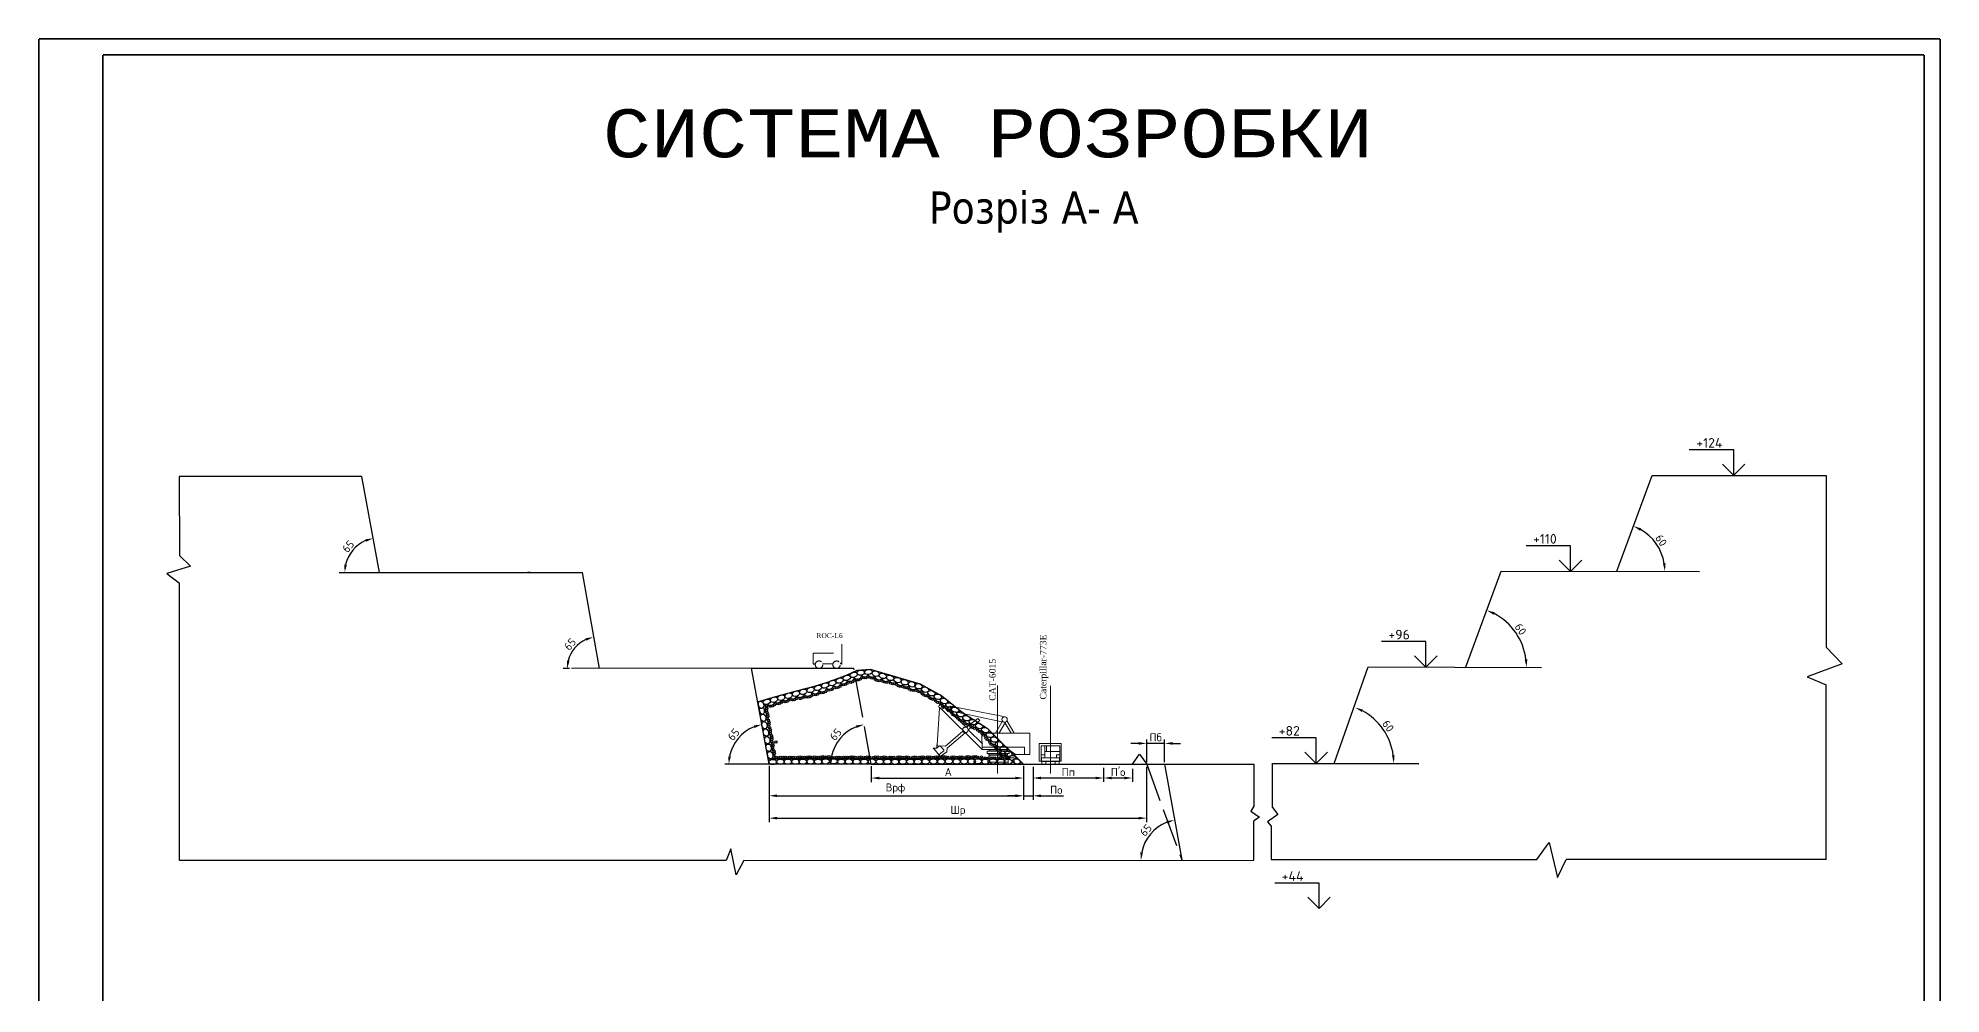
# Model space of a CAD drawing. Header units: millimetres. Extents: x 1400 to 7029, y -1119 to 1612.
# Drawn here: x 3395 to 3989, y 491 to 790 of the extents above; entities that cross this region are included whole.
import ezdxf

# ---------------------------------------------------------------- set-up
doc = ezdxf.new("R2010")
doc.units = ezdxf.units.MM
doc.linetypes.add('ACAD_ISO02W100', pattern=[15, 12, -3])
doc.linetypes.add('BORDER2', pattern=[22.225, 6.35, -3.175, 6.35, -3.175, 0, -3.175])
doc.styles.get("Standard").update_dxf_attribs({"font": 'isocpeur.ttf'})
doc.styles.add('стиль2', font='isocteur.ttf')
doc.dimstyles.new('ISO-25', dxfattribs={"dimtxt": 2.5, "dimasz": 2.5, "dimexe": 1.25, "dimexo": 0.625, "dimtad": 1, "dimtxsty": 'Standard', "dimcen": 2.5, "dimadec": 0, "dimazin": 0, "dimtfac": 1, "dimtmove": 0, "dimatfit": 3, "dimfxl": 1, "dimarcsym": 0})

# ---------------------------------------------------------------- blocks, each defined once
blk = doc.blocks.new('*D11')
at = {"color": 0, "lineweight": -2, "transparency": 16777216}
blk.add_arc((3799.92, 562.88), 18.63, 7.6945, 61.80848, dxfattribs=at)
at = {"color": 0, "transparency": 16777216}
for points in [[(3808.55, 578.92), (3808.89, 579.68), (3806.44, 580.33)], [(3818.79, 565.4), (3817.96, 565.34), (3818.55, 562.88)]]:
    blk.add_solid(points, dxfattribs=at)
at = {"layer": 'Defpoints', "color": 0, "transparency": 16777216}
for p in [(3811.15, 592.92), (3817.04, 570.21), (3780.66, 562.88), (3799.9, 562.83), (3826.32, 562.88)]:
    blk.add_point(p, dxfattribs=at)
at = {"color": 0, "transparency": 16777216, "insert": (3816.76, 574.56), "char_height": 2.5, "attachment_point": 5, "rotation": 304.75149}
blk.add_mtext('60', dxfattribs=at)
blk = doc.blocks.new('*D12')
at = {"color": 0, "lineweight": -2, "transparency": 16777216}
blk.add_line((3654.68, 562.59), (3641.42, 562.6), dxfattribs=at)
blk.add_arc((3655.31, 562.59), 12.64, 111.72996, 168.64104, dxfattribs=at)
at = {"color": 0, "transparency": 16777216}
for points in [[(3650.51, 574.73), (3650.74, 573.93), (3653.03, 575.03)], [(3643.33, 565.04), (3642.5, 565.13), (3642.67, 562.6)]]:
    blk.add_solid(points, dxfattribs=at)
at = {"layer": 'Defpoints', "color": 0, "transparency": 16777216}
for p in [(3649.82, 592.57), (3647.71, 572.7), (3655.31, 562.59), (3655.31, 562.59), (3774.84, 562.58)]:
    blk.add_point(p, dxfattribs=at)
at = {"color": 0, "transparency": 16777216, "insert": (3644.16, 571.89), "char_height": 2.5, "attachment_point": 5, "rotation": 50.1855}
blk.add_mtext('65', dxfattribs=at)
blk = doc.blocks.new('*D13')
at = {"color": 0, "lineweight": -2, "transparency": 16777216}
blk.add_line((3622.78, 562.6), (3609.52, 562.6), dxfattribs=at)
blk.add_arc((3623.41, 562.6), 12.64, 111.72996, 168.64729, dxfattribs=at)
at = {"color": 0, "transparency": 16777216}
for points in [[(3618.61, 574.74), (3618.84, 573.94), (3621.13, 575.03)], [(3611.43, 565.04), (3610.6, 565.13), (3610.77, 562.6)]]:
    blk.add_solid(points, dxfattribs=at)
at = {"layer": 'Defpoints', "color": 0, "transparency": 16777216}
for p in [(3617.92, 592.58), (3615.82, 572.7), (3623.41, 562.6), (3623.41, 562.6), (3743.01, 562.6)]:
    blk.add_point(p, dxfattribs=at)
at = {"color": 0, "transparency": 16777216, "insert": (3612.26, 571.89), "char_height": 2.5, "attachment_point": 5, "rotation": 50.18862}
blk.add_mtext('65', dxfattribs=at)
blk = doc.blocks.new('*D4')
at = {"color": 0, "lineweight": -2, "transparency": 16777216}
for p, q in [((3738.86, 569.12), (3736.36, 569.12)), ((3741.36, 563.22), (3741.36, 570.37)), ((3746.94, 569.12), (3741.36, 569.12)), ((3746.94, 563.21), (3746.94, 570.37)), ((3749.44, 569.12), (3751.94, 569.12))]:
    blk.add_line(p, q, dxfattribs=at)
at = {"color": 0, "transparency": 16777216}
for points in [[(3738.86, 569.54), (3738.86, 568.71), (3741.36, 569.12)], [(3749.44, 569.54), (3749.44, 568.71), (3746.94, 569.12)]]:
    blk.add_solid(points, dxfattribs=at)
at = {"layer": 'Defpoints', "color": 0, "transparency": 16777216}
for p in [(3741.36, 569.12), (3741.36, 562.6), (3746.94, 562.58)]:
    blk.add_point(p, dxfattribs=at)
at = {"color": 0, "transparency": 16777216, "insert": (3744.15, 571), "char_height": 2.5, "attachment_point": 5}
blk.add_mtext('Пб', dxfattribs=at)
blk = doc.blocks.new('*D14')
at = {"color": 0, "lineweight": -2, "transparency": 16777216}
blk.add_arc((3752.3, 532.62), 12.77, 111.4684, 168.77945, dxfattribs=at)
at = {"color": 0, "transparency": 16777216}
for points in [[(3747.51, 544.9), (3747.74, 544.1), (3750.03, 545.18)], [(3740.19, 535.06), (3739.36, 535.14), (3739.53, 532.61)]]:
    blk.add_solid(points, dxfattribs=at)
at = {"layer": 'Defpoints', "color": 0, "transparency": 16777216}
for p in [(3746.89, 562.58), (3744.65, 542.84), (3685.27, 532.6), (3752.28, 532.71), (3774.85, 532.62)]:
    blk.add_point(p, dxfattribs=at)
at = {"color": 0, "transparency": 16777216, "insert": (3741.06, 542), "char_height": 2.5, "attachment_point": 5, "rotation": 50.12392}
blk.add_mtext('65', dxfattribs=at)
blk = doc.blocks.new('*D5')
at = {"color": 0, "lineweight": -2, "transparency": 16777216}
for p, q in [((3623.39, 562.08), (3623.39, 551.52)), ((3702.83, 562.08), (3702.83, 551.52)), ((3625.89, 552.77), (3700.33, 552.77))]:
    blk.add_line(p, q, dxfattribs=at)
at = {"color": 0, "transparency": 16777216}
for points in [[(3625.89, 553.18), (3625.89, 552.35), (3623.39, 552.77)], [(3700.33, 553.18), (3700.33, 552.35), (3702.83, 552.77)]]:
    blk.add_solid(points, dxfattribs=at)
at = {"layer": 'Defpoints', "color": 0, "transparency": 16777216}
for p in [(3623.39, 562.71), (3702.83, 562.71), (3702.83, 552.77)]:
    blk.add_point(p, dxfattribs=at)
at = {"color": 0, "transparency": 16777216, "insert": (3662.81, 555.02), "char_height": 2.5, "attachment_point": 5}
blk.add_mtext('Врф', dxfattribs=at)
blk = doc.blocks.new('*D6')
at = {"color": 0, "lineweight": -2, "transparency": 16777216}
for p, q in [((3655.31, 561.97), (3655.31, 557.05)), ((3702.83, 562.08), (3702.83, 557.05)), ((3657.81, 558.3), (3700.33, 558.3))]:
    blk.add_line(p, q, dxfattribs=at)
at = {"color": 0, "transparency": 16777216}
for points in [[(3657.81, 558.71), (3657.81, 557.88), (3655.31, 558.3)], [(3700.33, 558.71), (3700.33, 557.88), (3702.83, 558.3)]]:
    blk.add_solid(points, dxfattribs=at)
at = {"layer": 'Defpoints', "color": 0, "transparency": 16777216}
for p in [(3655.31, 562.59), (3702.83, 562.71), (3702.83, 558.3)]:
    blk.add_point(p, dxfattribs=at)
at = {"color": 0, "transparency": 16777216, "insert": (3679.34, 560.17), "char_height": 2.5, "attachment_point": 5}
blk.add_mtext('А', dxfattribs=at)
blk = doc.blocks.new('*D7')
at = {"color": 0, "lineweight": -2, "transparency": 16777216}
for p, q in [((3702.83, 561.77), (3702.83, 551.48)), ((3705.83, 561.77), (3705.83, 551.48)), ((3700.33, 552.73), (3697.83, 552.73)), ((3702.83, 552.73), (3705.83, 552.73)), ((3708.33, 552.73), (3715.33, 552.73))]:
    blk.add_line(p, q, dxfattribs=at)
at = {"color": 0, "transparency": 16777216}
for points in [[(3700.33, 553.15), (3700.33, 552.32), (3702.83, 552.73)], [(3708.33, 553.15), (3708.33, 552.32), (3705.83, 552.73)]]:
    blk.add_solid(points, dxfattribs=at)
at = {"layer": 'Defpoints', "color": 0, "transparency": 16777216}
for p in [(3702.83, 562.4), (3705.83, 562.4), (3705.83, 552.73)]:
    blk.add_point(p, dxfattribs=at)
at = {"color": 0, "transparency": 16777216, "insert": (3713.08, 554.61), "char_height": 2.5, "attachment_point": 5}
blk.add_mtext('По', dxfattribs=at)
blk = doc.blocks.new('*D8')
at = {"color": 0, "lineweight": -2, "transparency": 16777216}
for p, q in [((3705.83, 561.46), (3705.83, 557.06)), ((3727.87, 561.46), (3727.87, 557.06)), ((3708.33, 558.31), (3725.37, 558.31))]:
    blk.add_line(p, q, dxfattribs=at)
at = {"color": 0, "transparency": 16777216}
for points in [[(3708.33, 558.72), (3708.33, 557.89), (3705.83, 558.31)], [(3725.37, 558.72), (3725.37, 557.89), (3727.87, 558.31)]]:
    blk.add_solid(points, dxfattribs=at)
at = {"layer": 'Defpoints', "color": 0, "transparency": 16777216}
for p in [(3705.83, 562.08), (3727.87, 562.08), (3727.87, 558.31)]:
    blk.add_point(p, dxfattribs=at)
at = {"color": 0, "transparency": 16777216, "insert": (3716.85, 560.18), "char_height": 2.5, "attachment_point": 5}
blk.add_mtext('Пп', dxfattribs=at)
blk = doc.blocks.new('*D9')
at = {"color": 0, "lineweight": -2, "transparency": 16777216}
for p, q in [((3727.87, 561.15), (3727.87, 557.06)), ((3736.9, 561.15), (3736.9, 557.06)), ((3730.37, 558.31), (3734.4, 558.31))]:
    blk.add_line(p, q, dxfattribs=at)
at = {"color": 0, "transparency": 16777216}
for points in [[(3730.37, 558.72), (3730.37, 557.89), (3727.87, 558.31)], [(3734.4, 558.72), (3734.4, 557.89), (3736.9, 558.31)]]:
    blk.add_solid(points, dxfattribs=at)
at = {"layer": 'Defpoints', "color": 0, "transparency": 16777216}
for p in [(3727.87, 561.77), (3736.9, 561.77), (3736.9, 558.31)]:
    blk.add_point(p, dxfattribs=at)
at = {"color": 0, "transparency": 16777216, "insert": (3732.38, 560.18), "char_height": 2.5, "attachment_point": 5}
blk.add_mtext("П'о", dxfattribs=at)
blk = doc.blocks.new('*D10')
at = {"color": 0, "lineweight": -2, "transparency": 16777216}
for p, q in [((3623.39, 561.77), (3623.39, 544.52)), ((3741.33, 561.77), (3741.33, 544.52)), ((3625.89, 545.77), (3738.83, 545.77))]:
    blk.add_line(p, q, dxfattribs=at)
at = {"color": 0, "transparency": 16777216}
for points in [[(3625.89, 546.18), (3625.89, 545.35), (3623.39, 545.77)], [(3738.83, 546.18), (3738.83, 545.35), (3741.33, 545.77)]]:
    blk.add_solid(points, dxfattribs=at)
at = {"layer": 'Defpoints', "color": 0, "transparency": 16777216}
for p in [(3623.39, 562.4), (3741.33, 562.4), (3741.33, 545.77)]:
    blk.add_point(p, dxfattribs=at)
at = {"color": 0, "transparency": 16777216, "insert": (3682.36, 548.02), "char_height": 2.5, "attachment_point": 5}
blk.add_mtext('Шр', dxfattribs=at)
blk = doc.blocks.new('*D15')
at = {"color": 0, "lineweight": -2, "transparency": 16777216}
blk.add_line((3561, 592.49), (3559.05, 592.48), dxfattribs=at)
blk.add_arc((3570.28, 592.5), 9.98, 114.50181, 165.70706, dxfattribs=at)
at = {"color": 0, "transparency": 16777216}
for points in [[(3566.02, 601.98), (3566.26, 601.19), (3568.53, 602.33)], [(3561.02, 594.91), (3560.19, 595.02), (3560.3, 592.48)]]:
    blk.add_solid(points, dxfattribs=at)
at = {"layer": 'Defpoints', "color": 0, "transparency": 16777216}
for p in [(3564.93, 622.5), (3564.3, 600.5), (3561.63, 592.49), (3570.28, 592.51), (3617.92, 592.58)]:
    blk.add_point(p, dxfattribs=at)
at = {"color": 0, "transparency": 16777216, "insert": (3561.18, 600.11), "char_height": 2.5, "attachment_point": 5, "rotation": 50.10444}
blk.add_mtext('65', dxfattribs=at)
blk = doc.blocks.new('*D16')
at = {"color": 0, "lineweight": -2, "transparency": 16777216}
blk.add_arc((3501.65, 622.51), 10.88, 113.57519, 166.79221, dxfattribs=at)
at = {"color": 0, "transparency": 16777216}
for points in [[(3497.18, 632.88), (3497.42, 632.08), (3499.69, 633.21)], [(3491.48, 624.95), (3490.65, 625.04), (3490.77, 622.51)]]:
    blk.add_solid(points, dxfattribs=at)
at = {"layer": 'Defpoints', "color": 0, "transparency": 16777216}
for p in [(3496.16, 652.49), (3495.12, 631.21), (3489.05, 622.51), (3501.65, 622.51), (3564.93, 622.5)]:
    blk.add_point(p, dxfattribs=at)
at = {"color": 0, "transparency": 16777216, "insert": (3491.86, 630.67), "char_height": 2.5, "attachment_point": 5, "rotation": 50.1837}
blk.add_mtext('65', dxfattribs=at)
blk = doc.blocks.new('*D17')
at = {"color": 0, "lineweight": -2, "transparency": 16777216}
blk.add_arc((3841.07, 592.94), 18.93, 7.39881, 62.19071, dxfattribs=at)
at = {"color": 0, "transparency": 16777216}
for points in [[(3849.73, 609.3), (3850.07, 610.06), (3847.62, 610.7)], [(3860.26, 595.4), (3859.43, 595.35), (3860, 592.88)]]:
    blk.add_solid(points, dxfattribs=at)
at = {"layer": 'Defpoints', "color": 0, "transparency": 16777216}
for p in [(3852.12, 622.91), (3858.48, 600.38), (3810.49, 593.03), (3840.99, 592.71), (3864.64, 592.87)]:
    blk.add_point(p, dxfattribs=at)
at = {"color": 0, "transparency": 16777216, "insert": (3858.15, 604.81), "char_height": 2.5, "attachment_point": 5, "rotation": 304.79476}
blk.add_mtext('60', dxfattribs=at)
blk = doc.blocks.new('*D18')
at = {"color": 0, "lineweight": -2, "transparency": 16777216}
blk.add_arc((3888.21, 622.89), 15.03, 9.51155, 60.27544, dxfattribs=at)
at = {"color": 0, "transparency": 16777216}
for points in [[(3895.49, 635.57), (3895.84, 636.32), (3893.4, 637)], [(3903.45, 625.41), (3902.62, 625.34), (3903.24, 622.88)]]:
    blk.add_solid(points, dxfattribs=at)
at = {"layer": 'Defpoints', "color": 0, "transparency": 16777216}
for p in [(3899.23, 652.86), (3902.02, 628.83), (3852.12, 622.91), (3888.23, 622.96), (3914.03, 622.88)]:
    blk.add_point(p, dxfattribs=at)
at = {"color": 0, "transparency": 16777216, "insert": (3902.08, 632.56), "char_height": 2.5, "attachment_point": 5, "rotation": 304.8935}
blk.add_mtext('60', dxfattribs=at)

msp = doc.modelspace()

# ---------------------------------------------------------------- linework, layer by layer
at = {"lineweight": 30}
for p, q in [((3924.7265, 660.8678), (3910.864, 660.8678)), ((3924.7265, 652.8678), (3924.7265, 660.8678)), ((3921.189, 656.3771), (3924.7246, 652.8415)), ((3928.2358, 656.3771), (3924.7003, 652.8415)), ((3873.7297, 630.8753), (3859.8672, 630.8753)), ((3873.7297, 622.8753), (3873.7297, 630.8753)), ((3870.1923, 626.3846), (3873.7278, 622.849)), ((3877.239, 626.3846), (3873.7035, 622.849)), ((3828.5377, 600.9623), (3814.6752, 600.9623)), ((3828.5377, 592.9623), (3828.5377, 600.9623)), ((3825.0144, 596.4857), (3828.5499, 592.9501)), ((3832.0611, 596.4857), (3828.5256, 592.9501)), ((3794.2558, 570.8882), (3780.3933, 570.8882)), ((3794.2558, 562.8882), (3794.2558, 570.8882)), ((3790.7324, 566.4116), (3794.268, 562.8761)), ((3797.7792, 566.4116), (3794.2437, 562.8761)), ((3795.1878, 525.5), (3781.3253, 525.5)), ((3795.1878, 517.5), (3795.1878, 525.5)), ((3791.6644, 521.0234), (3795.1999, 517.4878)), ((3798.7112, 521.0234), (3795.1756, 517.4878))]:
    msp.add_line(p, q, dxfattribs=at)
at = {"color": 7, "linetype": 'BORDER2', "lineweight": 9}
for p, q in [((3637.1208, 597.2938), (3646.1346, 597.2938)), ((3637.1208, 593.9918), (3637.1208, 597.2938)), ((3646.1346, 600.0746), (3646.1346, 592.5075)), ((3643.3192, 593.9918), (3640.0937, 593.9918))]:
    msp.add_line(p, q, dxfattribs=at)
at = {"color": 7, "lineweight": 9}
for p, q in [((3694.7681, 559.7005), (3694.7681, 587.1712)), ((3711.2832, 559.6669), (3711.2832, 587.1056)), ((3675.8949, 568.72), (3676.6464, 580.0967)), ((3689.9286, 567.2104), (3676.8568, 580.2622)), ((3677.1005, 580.4156), (3679.8926, 579.6602)), ((3677.2757, 581.0616), (3680.0042, 580.4941)), ((3678.8787, 579.9311), (3685.0117, 574.1359)), ((3696.5988, 575.7461), (3679.6751, 579.3697)), ((3680.0562, 580.7382), (3697.1274, 577.4151)), ((3688.5759, 576.8548), (3685.0306, 574.1793)), ((3688.5759, 576.8548), (3689.227, 576.2273)), ((3678.4435, 568.2053), (3683.8945, 572.9889)), ((3684.6406, 572.4298), (3679.0446, 567.6669)), ((3685.5695, 573.3694), (3689.9936, 569.028)), ((3685.5747, 573.3229), (3689.227, 576.2273)), ((3689.8546, 572.2706), (3689.9286, 567.2104)), ((3704.8268, 572.2706), (3689.8546, 572.2706)), ((3696.1049, 575.7577), (3694.1365, 572.3029)), ((3697.2486, 575.7577), (3695.1207, 572.1966)), ((3697.1688, 575.4654), (3699.0041, 572.3029)), ((3697.7008, 576.1032), (3699.8287, 572.5421)), ((3704.8268, 565.6591), (3704.8268, 572.2706)), ((3675.2234, 567.0293), (3674.6217, 567.6565)), ((3674.6217, 567.6565), (3675.7989, 567.6565)), ((3676.7929, 565.069), (3675.2234, 567.0293)), ((3675.7505, 568.5624), (3675.8148, 568.72)), ((3675.7989, 567.6565), (3675.7505, 568.5624)), ((3675.7989, 567.6565), (3676.6098, 568.3361)), ((3675.8148, 568.72), (3675.8512, 568.72)), ((3675.8512, 568.72), (3676.0047, 568.72)), ((3676.0047, 568.72), (3676.3182, 568.0917)), ((3677.9701, 566.7679), (3676.479, 565.6179)), ((3676.6098, 568.3361), (3678.4435, 568.2053)), ((3678.9118, 566.5327), (3676.7929, 565.069)), ((3676.857, 568.3184), (3677.9701, 567.1338)), ((3677.9701, 567.1338), (3677.9701, 566.7679)), ((3679.0446, 567.6669), (3678.9118, 566.5327)), ((3689.9286, 567.9122), (3703.1632, 567.9122)), ((3689.9286, 567.2104), (3698.1355, 567.2104)), ((3691.6895, 564.5856), (3692.4853, 565.4701)), ((3698.0535, 564.6191), (3697.2887, 565.4701)), ((3698.1355, 567.2104), (3700.3166, 565.6591)), ((3700.3166, 565.6591), (3704.8268, 565.6591)), ((3703.1632, 567.9122), (3703.1632, 565.7328)), ((3708.4867, 565.5577), (3709.5983, 565.5577)), ((3709.5242, 566.5448), (3714.1578, 566.5448)), ((3709.5365, 568.3094), (3709.5365, 564.6075)), ((3709.9935, 568.3218), (3709.9935, 566.5819)), ((3713.1313, 564.6891), (3713.1313, 565.5175)), ((3713.1313, 565.5175), (3714.1578, 565.5175)), ((3698.054, 563.3065), (3691.6895, 563.3065))]:
    msp.add_line(p, q, dxfattribs=at)
at = {"color": 7}
for p, q in [((3780.589, 562.9261), (3780.589, 549.1219)), ((3780.1768, 543.2508), (3780.1768, 532.8453))]:
    msp.add_line(p, q, dxfattribs=at)
at = {"color": 3, "lineweight": 80, "ltscale": 0.5, "const_width": 0.5}
for points in [[(3395.2656, -51.7462), (3395.2656, -51.7462), (3395.2291, 789.2538)], [(3395.2291, 789.2538), (3395.2291, 789.2538), (3989.2291, 789.2538)], [(3989.2291, 789.2538), (3989.2291, 789.2538), (3989.2291, -51.7462)]]:
    msp.add_lwpolyline(points, dxfattribs=at)
at = {"color": 7, "lineweight": 50, "const_width": 0.5}
for points in [[(3415.2291, 784.2538), (3415.2291, 784.2538), (3415.2291, -46.7462)], [(3415.2291, 784.2538), (3415.2291, 784.2538), (3984.2291, 784.2538)], [(3984.2291, -46.7462), (3984.2291, -46.7462), (3984.2291, 784.2538)]]:
    msp.add_lwpolyline(points, dxfattribs=at)
at = {"color": 7}
for points in [[(3464.2625, 652.4892), (3439.0541, 652.4892), (3439.0541, 652.4892)], [(3439.0541, 652.4892), (3439.1172, 627.8531)], [(3496.1611, 652.4892), (3464.1611, 652.4892)], [(3501.6508, 622.5112), (3496.1611, 652.4892)], [(3496.1611, 652.4892), (3496.1611, 652.4892)], [(3888.2331, 622.9553), (3899.2269, 652.86)], [(3899.2269, 652.86), (3953.5704, 652.8618)], [(3953.5704, 652.8618), (3953.5704, 652.8618)], [(3953.5704, 652.8618), (3953.5704, 599.2181)], [(3439.1172, 627.8531), (3442.5964, 624.5004), (3435.2441, 622.1794), (3439.1172, 619.2135)], [(3439.1172, 532.5079), (3439.1172, 619.2135)], [(3489.0463, 622.5112), (3564.9274, 622.4982)], [(3548.6846, 622.5061), (3547.8557, 622.5018)], [(3548.6846, 622.5061), (3549.1714, 622.506)], [(3564.9274, 622.4982), (3570.2793, 592.509)], [(3840.9857, 592.7098), (3852.1188, 622.9086)], [(3852.1188, 622.9086), (3914.0257, 622.8782)], [(3953.5704, 599.2181), (3958.5746, 593.952), (3947.7297, 589.9251), (3953.5704, 587.4469)], [(3617.9168, 592.5758), (3561.6262, 592.4871), (3561.6262, 592.4871)], [(3649.816, 592.5727), (3617.816, 592.5727)], [(3623.4065, 562.5979), (3617.9168, 592.5758)], [(3619.791, 582.0693), (3624.3527, 583.4573), (3630.7985, 585.2418), (3637.5418, 586.9644), (3641.9654, 588.3906), (3641.9654, 588.3906), (3647.717, 590.4962), (3650.9311, 591.9698), (3654.9065, 592.2807), (3670.5508, 587.6809), (3677.3417, 583.9603), (3684.1503, 578.5485), (3691.5015, 573.9138), (3702.8263, 562.5895)], [(3637.1208, 593.9918), (3637.8416, 593.9918)], [(3646.1384, 594.0661), (3645.559, 594.0661)], [(3649.816, 592.5727), (3649.816, 592.5727)], [(3799.8993, 562.8322), (3810.4887, 593.0311)], [(3810.4887, 593.0311), (3864.6423, 592.867)], [(3953.5704, 532.865), (3953.5704, 587.4469)], [(3619.8382, 582.0836), (3619.9717, 581.4019)], [(3619.9717, 581.4019), (3620.1098, 580.6372)], [(3736.9028, 562.5975), (3739.0519, 565.7686), (3741.3489, 562.5975)], [(3655.3057, 562.5947), (3610.7686, 562.5979)], [(3689.7448, 564.204), (3623.1199, 564.204)], [(3655.3057, 562.5947), (3774.8381, 562.5817)], [(3702.3395, 562.5896), (3701.5106, 562.5853)], [(3702.3395, 562.5896), (3702.8263, 562.5895)], [(3746.8919, 562.5817), (3752.2831, 532.7126)], [(3774.8381, 562.5817), (3774.8381, 549.4585)], [(3780.6647, 562.8761), (3826.3216, 562.8761)], [(3774.8381, 549.4585), (3773.8583, 547.8972), (3776.5745, 546.0644), (3774.8529, 544.9104)], [(3780.6647, 549.1219), (3782.3111, 546.9055), (3779.0616, 544.5705), (3780.2525, 543.2508)], [(3774.8529, 532.622), (3774.8529, 544.9104)], [(3615.4942, 532.5109), (3613.0479, 528.0982), (3611.4126, 536.1698), (3609.9818, 532.4916), (3439.1172, 532.5079)], [(3863.178, 532.8453), (3867.034, 538.1328), (3869.7066, 527.2546), (3872.4101, 532.865)], [(3615.4942, 532.5109), (3774.8529, 532.622)], [(3780.1768, 532.8453), (3863.178, 532.8453)], [(3953.5704, 532.865), (3872.4101, 532.865)]]:
    msp.add_lwpolyline(points, dxfattribs=at)
at = {"color": 7, "linetype": 'ACAD_ISO02W100'}
for points in [[(3655.3057, 562.5947), (3649.816, 592.5727)], [(3741.3489, 562.5975), (3752.2831, 532.7126)]]:
    msp.add_lwpolyline(points, dxfattribs=at)
at = {"color": 7, "lineweight": 9}
for points in [[(3679.7934, 580.5282), (3679.8721, 580.6299), (3679.9433, 580.6957), (3680.0071, 580.7309), (3680.0638, 580.7404), (3680.1137, 580.7296), (3680.1569, 580.7035), (3680.1937, 580.6674), (3680.2244, 580.6262), (3680.2492, 580.5844), (3680.2687, 580.5423), (3680.2834, 580.4998), (3680.2939, 580.4562), (3680.3007, 580.4114), (3680.3044, 580.3649), (3680.3055, 580.3163), (3680.3046, 580.2653), (3680.3021, 580.2116), (3680.2979, 580.1556), (3680.2918, 580.0976), (3680.2834, 580.0383), (3680.2726, 579.9779), (3680.2591, 579.917), (3680.2426, 579.8561), (3680.2228, 579.7956), (3680.1997, 579.736), (3680.1735, 579.6781), (3680.1446, 579.6227), (3680.1134, 579.5706), (3680.0802, 579.5227), (3680.0453, 579.4797), (3680.0093, 579.4425), (3679.9725, 579.4119), (3679.9352, 579.3885), (3679.8978, 579.3717), (3679.8608, 579.3607), (3679.8246, 579.3547), (3679.7897, 579.3529), (3679.7563, 579.3545), (3679.725, 579.3586), (3679.6962, 579.3646), (3679.6701, 579.3721), (3679.6472, 579.3835), (3679.6275, 579.4017), (3679.6113, 579.4297), (3679.5987, 579.4704), (3679.5899, 579.5267), (3679.5852, 579.6016), (3679.5847, 579.6979)], [(3680.0113, 580.4904), (3680.0472, 580.346), (3680.0713, 580.2327), (3680.0823, 580.1408), (3680.0788, 580.0604), (3680.0594, 579.982), (3680.0226, 579.8957), (3679.967, 579.7919), (3679.8913, 579.6609)]]:
    msp.add_lwpolyline(points, dxfattribs=at)
for points in [[(3691.5085, 566.6782), (3698.3517, 566.6782), (3698.3517, 565.9585), (3691.5085, 565.9585)], [(3692.0488, 565.8557), (3697.8886, 565.8557), (3697.8886, 565.4701), (3692.0488, 565.4701)], [(3692.0745, 567.2179), (3697.9143, 567.2179), (3697.9143, 566.8324), (3692.0745, 566.8324)], [(3707.7687, 569.0433), (3714.6591, 569.0433), (3714.6591, 563.525), (3707.7687, 563.525)], [(3708.38, 568.323), (3714.1768, 568.323), (3714.1768, 563.4906), (3708.38, 563.4906)], [(3689.7919, 564.5856), (3691.6895, 564.5856), (3691.6895, 562.6022), (3689.7919, 562.6022)], [(3698.0535, 564.6191), (3699.951, 564.6191), (3699.951, 562.6357), (3698.0535, 562.6357)], [(3708.4867, 564.6277), (3714.0894, 564.6277), (3714.0699, 563.4906), (3708.4867, 563.4906)], [(3708.6062, 563.4942), (3709.8772, 563.4942), (3709.8772, 562.5966), (3708.6062, 562.5966)], [(3712.72, 563.4942), (3713.9909, 563.4942), (3713.9909, 562.5966), (3712.72, 562.5966)]]:
    msp.add_lwpolyline(points, close=True, dxfattribs=at)
at = {"color": 7, "linetype": 'BORDER2', "lineweight": 9}
for centre in [(3638.9652, 593.7089), (3644.4477, 593.7089)]:
    msp.add_circle(centre, 1.1634, dxfattribs=at)
at = {"color": 7}
for centre in [(3649.484, 588.3777), (3649.9991, 588.7655), (3650.6223, 588.9308), (3651.2646, 588.9435), (3651.8624, 589.1724), (3652.3457, 589.592), (3652.9873, 589.6399), (3653.629, 589.6158), (3654.2146, 589.9206), (3654.8242, 589.68), (3655.4499, 589.5356), (3656.0997, 589.6158), (3656.5168, 589.1266), (3657.0863, 588.8139), (3657.7201, 588.6535), (3658.3789, 588.7898), (3658.9485, 588.4771), (3660.8175, 588.3568), (3629.4912, 582.5873), (3630.1136, 582.8095), (3630.6916, 582.691), (3631.3141, 582.7799), (3631.8476, 583.0911), (3632.4701, 583.254), (3633.6854, 583.2985), (3634.2633, 583.5948), (3634.9142, 583.6278), (3635.5568, 583.5548), (3636.1849, 583.7081), (3636.718, 584.0731), (3637.2941, 584.3432), (3637.9295, 584.3286), (3638.5502, 584.5257), (3639.0541, 584.9273), (3639.6894, 584.9492), (3640.332, 584.9857), (3640.9308, 585.2193), (3641.4128, 585.6281), (3642.0494, 585.7245), (3642.6924, 585.8611), (3643.6449, 586.6325), (3644.2941, 586.4978), (3644.9646, 586.6144), (3645.529, 586.9205), (3645.9121, 587.4397), (3646.5524, 587.3893), (3647.1775, 587.5102), (3647.722, 587.8429), (3648.2312, 588.2315), (3648.8735, 588.2061), (3659.5421, 588.2285), (3660.1838, 588.1964), (3661.3068, 587.9478), (3661.9084, 587.7232), (3662.5341, 587.7072), (3663.1598, 587.5147), (3663.6812, 587.1298), (3664.2909, 586.9373), (3664.9238, 586.9575), (3665.4982, 586.6465), (3666.1284, 586.487), (3666.7586, 586.5667), (3667.1495, 586.0723), (3667.7159, 585.7613), (3668.354, 585.6177), (3669.0002, 585.6975), (3669.6224, 585.53), (3670.2207, 585.2588), (3670.8509, 585.1791), (3671.2257, 584.6454), (3671.6884, 584.2067), (3672.3026, 584.0074), (3672.9488, 583.9755), (3673.3477, 583.489), (3673.8502, 583.1142), (3674.4565, 582.9068), (3675.0947, 582.8111), (3622.4233, 581.0097), (3622.5565, 579.3379), (3622.6897, 579.9666), (3622.7696, 576.894), (3622.775, 578.7466), (3622.9988, 578.1445), (3623.0094, 577.4999), (3623.1586, 576.3932), (3623.2373, 580.7629), (3623.8707, 580.7101), (3624.4909, 580.8684), (3625.0055, 581.1455), (3625.441, 581.594), (3626.0612, 581.4885), (3626.6682, 581.6336), (3627.196, 581.9238), (3627.7766, 582.2008), (3628.3836, 582.1481), (3628.9774, 582.2668), (3675.4616, 582.2768), (3675.9961, 581.9338), (3676.6149, 581.7698), (3677.1015, 581.371), (3677.5562, 580.9085), (3678.0987, 580.5815), (3678.681, 580.2864), (3678.9921, 579.7202), (3679.4867, 579.3214), (3680.085, 579.0901), (3680.452, 578.5638), (3680.8429, 578.0465), (3681.3832, 577.7275), (3682.0214, 577.5999), (3682.2846, 577.0018), (3682.7314, 576.5233), (3623.2386, 574.5104), (3623.3345, 575.1412), (3623.3665, 575.7805), (3623.6169, 573.9883), (3623.7502, 572.7344), (3623.7928, 573.3703), (3623.8035, 572.0951), (3624.1339, 571.5464), (3624.2671, 570.9284), (3683.2978, 576.2441), (3683.928, 576.1644), (3684.3189, 575.654), (3684.8055, 575.2233), (3685.3958, 574.992), (3686.018, 574.9442), (3686.369, 574.4098), (3686.9033, 574.0513), (3687.5032, 573.8344), (3688.1286, 573.7579), (3688.4477, 573.2219), (3688.971, 572.8391), (3689.5709, 572.635), (3689.9226, 572.1079), (3690.4064, 571.6959), (3690.9977, 571.4272), (3691.1321, 570.8002), (3624.1765, 570.2891), (3624.2511, 569.6561), (3624.4556, 567.8002), (3624.5335, 569.0647), (3624.6135, 568.4254), (3624.6385, 567.2129), (3624.8565, 564.7592), (3624.86, 565.4127), (3624.9563, 566.6546), (3625.0429, 566.0096), (3625.5133, 569.5594), (3625.5473, 564.8455), (3626.2093, 564.7304), (3626.8713, 564.7592), (3627.706, 564.788), (3628.4543, 564.8455), (3629.0012, 564.7016), (3629.692, 564.7592), (3630.2964, 564.8455), (3630.9584, 564.8167), (3631.6204, 564.7304), (3632.3112, 564.788), (3632.9732, 564.8743), (3633.664, 564.8167), (3634.3836, 564.8455), (3635.0456, 564.8455), (3635.6788, 564.8743), (3636.2257, 564.8743), (3636.8301, 564.8167), (3637.5209, 564.8743), (3638.1791, 564.8148), (3638.7917, 564.8148), (3639.5179, 564.8829), (3640.1532, 564.9736), (3640.7659, 564.8829), (3641.3786, 564.9509), (3642.082, 564.9736), (3642.6267, 564.8148), (3643.2166, 564.6787), (3643.852, 564.6787), (3644.4647, 564.8148), (3645.1454, 564.8375), (3645.8035, 564.7468), (3646.5977, 564.8375), (3647.2104, 564.7921), (3647.8231, 564.7921), (3648.4819, 564.7694), (3649.0719, 564.9056), (3649.6375, 564.8935), (3650.2906, 564.782), (3650.9118, 564.6546), (3651.4853, 564.8138), (3652.1383, 564.8775), (3652.7436, 564.7024), (3653.3489, 564.7501), (3654.0498, 564.8775), (3654.671, 564.8616), (3655.324, 564.6228), (3656.0249, 564.7501), (3656.6302, 564.8935), (3657.3151, 564.8775), (3657.9841, 564.6546), (3658.6213, 564.8457), (3659.2899, 564.8935), (3659.8793, 564.8457), (3660.4527, 564.6387), (3661.1536, 564.782), (3661.6633, 564.8457), (3662.3482, 564.7661), (3662.9535, 564.6387), (3663.5907, 564.8616), (3664.2597, 564.8616), (3664.9127, 564.7501), (3665.5977, 564.8138), (3666.3144, 564.8616), (3666.9516, 564.8138), (3667.5728, 564.575), (3668.3055, 564.8298), (3669.0223, 564.8616), (3669.6435, 564.7183), (3670.2966, 564.8138), (3670.9815, 564.8935), (3671.6187, 564.9253), (3672.2327, 564.6864), (3672.822, 564.9094), (3673.4432, 564.9412), (3674.0963, 564.7979), (3674.7972, 564.7501), (3675.4184, 564.8616), (3676.1192, 564.8616), (3676.7564, 564.7661), (3677.3776, 564.782), (3677.9829, 565.0049), (3678.6678, 564.9412), (3679.2412, 564.782), (3679.8784, 564.6387), (3680.4989, 564.8935), (3681.1361, 564.9253), (3681.8051, 564.7501), (3682.4263, 564.7979), (3683.0316, 564.9094), (3683.7006, 564.8775), (3684.3059, 564.5909), (3684.8793, 564.9094), (3685.5164, 564.989), (3686.1695, 564.9253), (3686.7429, 564.7979), (3687.3801, 565.0049), (3688.0013, 565.0209), (3688.5907, 564.8457), (3689.1641, 564.575), (3689.7422, 564.9331), (3690.7744, 564.5418), (3691.4434, 564.51), (3691.5443, 570.2986), (3692.1177, 570.0119), (3692.3148, 569.4029), (3692.6221, 564.5418), (3692.702, 568.8745), (3693.2593, 564.6215), (3693.2604, 568.551), (3693.8962, 568.4309), (3693.9123, 564.5578), (3694.1151, 567.8236), (3694.5248, 567.3364), (3695.0828, 567.0186), (3695.1229, 564.6374), (3695.4523, 566.4925), (3695.5158, 565.8499), (3695.7441, 564.6533), (3695.9185, 565.3415), (3696.4906, 565.0308), (3696.9639, 564.6353), (3697.5771, 564.4635), (3698.1535, 564.677), (3690.1691, 564.4304), (3692.0487, 564.2233), (3694.4858, 564.4304)]:
    msp.add_circle(centre, 0.3218, dxfattribs=at)
at = {"color": 7, "lineweight": 9}
for centre, radius in [((3677.2287, 580.621), 0.7981), ((3696.9534, 576.5848), 0.8437), ((3684.6813, 573.3279), 0.8821)]:
    msp.add_circle(centre, radius, dxfattribs=at)
at = {"color": 7}
for centre, start, end in [((3633.0481, 583.18), 197.8118324, 147.5801963), ((3643.2631, 586.1544), 69.4520967, 33.3304401), ((3622.5938, 580.6005), 159.0996489, 66.1543408), ((3696.3335, 564.4781), 100.9106312, 47.3471886), ((3697.4917, 565.0398), 137.7232432, 15.6919975), ((3696.9069, 564.2074), 130.2962336, 34.5447922)]:
    msp.add_arc(centre, 0.3218, start, end, dxfattribs=at)
for centre, major_axis in [((3643.1408, 587.975), (1.1178, 0.3822)), ((3645.3779, 588.7705), (1.1178, 0.3822)), ((3647.6302, 589.5977), (1.1178, 0.3822)), ((3649.7922, 590.5498), (1.1178, 0.3822)), ((3652.0281, 591.2287), (1.1745, 0.1267)), ((3654.3876, 591.4125), (1.1745, 0.1267)), ((3656.6624, 590.9093), (-1.1295, 0.3461)), ((3658.9147, 590.22), (-1.1295, 0.3461)), ((3661.204, 589.5808), (-1.1295, 0.3461)), ((3663.4838, 588.8945), (-1.1295, 0.3461)), ((3665.7147, 588.2328), (-1.1295, 0.3461)), ((3622.638, 582.1009), (1.1178, 0.3822)), ((3624.9026, 582.7692), (1.1178, 0.3822)), ((3627.1672, 583.3966), (1.1178, 0.3822)), ((3629.4498, 584.0239), (1.1178, 0.3822)), ((3631.7553, 584.6513), (1.1178, 0.3822)), ((3634.0472, 585.2514), (1.1178, 0.3822)), ((3636.347, 585.8338), (1.1178, 0.3822)), ((3638.6252, 586.4748), (1.1178, 0.3822)), ((3640.8762, 587.1977), (1.1178, 0.3822)), ((3667.9701, 587.5711), (-1.1295, 0.3461)), ((3670.0784, 586.9829), (-1.1295, 0.3461)), ((3672.1131, 585.9045), (-1.1295, 0.3461)), ((3674.1233, 584.8016), (-1.1295, 0.3461)), ((3676.109, 583.6743), (-1.1295, 0.3461)), ((3678.0212, 582.3508), (-1.1295, 0.3461)), ((3620.8612, 581.1854), (0.2866, -1.146)), ((3621.5363, 577.1359), (0.2866, -1.146)), ((3679.7471, 580.9657), (-1.1295, 0.3461)), ((3681.4956, 579.6061), (-1.1295, 0.3461)), ((3683.1578, 578.2465), (-1.1295, 0.3461)), ((3685.0358, 576.9732), (-1.1295, 0.3461)), ((3687.059, 575.7823), (-1.1295, 0.3461)), ((3621.9221, 574.8219), (0.2866, -1.146)), ((3622.3722, 572.5079), (0.2866, -1.146)), ((3622.7901, 570.1296), (0.2866, -1.146)), ((3688.9923, 574.5573), (-1.1295, 0.3461)), ((3690.8711, 573.2778), (-1.1295, 0.3461)), ((3692.3143, 571.7806), (-1.1295, 0.3461)), ((3693.7575, 570.3106), (-1.1295, 0.3461)), ((3623.208, 567.7834), (0.2866, -1.146)), ((3623.7224, 565.4694), (0.2866, -1.146)), ((3695.2551, 568.8134), (-1.1295, 0.3461)), ((3696.7118, 567.3706), (-1.1295, 0.3461)), ((3698.1278, 565.8734), (-1.1295, 0.3461)), ((3624.5008, 563.3248), (1.1813, 0)), ((3626.8986, 563.3614), (1.1813, 0)), ((3629.2243, 563.3983), (1.1813, 0)), ((3631.5869, 563.3983), (1.1813, 0)), ((3633.9495, 563.3983), (1.1813, 0)), ((3636.3122, 563.4352), (1.1813, 0)), ((3638.6748, 563.3614), (1.1813, 0)), ((3641.0374, 563.4721), (1.1813, 0)), ((3643.5108, 563.509), (1.1813, 0)), ((3645.9104, 563.3614), (1.1813, 0)), ((3648.3099, 563.4352), (1.1813, 0)), ((3650.7241, 563.3983), (1.1813, 0)), ((3653.0867, 563.3983), (1.1813, 0)), ((3655.4863, 563.4352), (1.1813, 0)), ((3657.9597, 563.3983), (1.1813, 0)), ((3660.3223, 563.3983), (1.1813, 0)), ((3662.7587, 563.3614), (1.1813, 0)), ((3665.1583, 563.3983), (1.1813, 0)), ((3667.5209, 563.3983), (1.1813, 0)), ((3669.8466, 563.3983), (1.1813, 0)), ((3672.283, 563.4352), (1.1813, 0)), ((3674.7195, 563.4721), (1.1813, 0)), ((3677.1559, 563.4352), (1.1813, 0)), ((3679.5555, 563.509), (1.1813, 0)), ((3681.955, 563.4352), (1.1813, 0)), ((3684.3177, 563.4721), (1.1813, 0)), ((3686.6434, 563.4721), (1.1813, 0)), ((3688.5999, 563.509), (1.1813, 0)), ((3691.0008, 563.4238), (1.1813, 0)), ((3693.3622, 563.4882), (1.1813, 0)), ((3695.7451, 563.4238), (1.1813, 0)), ((3698.1065, 563.4023), (1.1813, 0)), ((3700.6601, 563.4778), (-1.1295, 0.3461))]:
    msp.add_ellipse(centre, major_axis=major_axis, ratio=0.68731406, dxfattribs=at)
for centre, major_axis, start_param, end_param in [((3646.6269, 588.5315), (-1.1596, -0.2252), 6.70533674, 9.47255899), ((3646.6269, 588.5315), (-1.1596, -0.2252), 4.70033366, 4.76745371), ((3648.7925, 589.3381), (-1.1596, -0.2252), 6.71284017, 9.64785382), ((3648.7925, 589.3381), (-1.1596, -0.2252), 4.67307498, 4.69087511), ((3651.0429, 590.0597), (-1.1596, -0.2252), 6.40519238, 9.60782985), ((3651.0429, 590.0597), (-1.1596, -0.2252), 4.67276569, 4.67760746), ((3653.0631, 590.7819), (-1.1295, 0.3461), 7.13655283, 9.62499413), ((3653.0631, 590.7819), (-1.1295, 0.3461), 4.75291908, 4.87504658), ((3655.3347, 590.697), (-1.1295, 0.3461), 6.82153771, 9.15229455), ((3655.3347, 590.697), (-1.1295, 0.3461), 4.65352343, 4.71881678), ((3657.5427, 589.848), (-1.1295, 0.3461), 6.35087562, 9.35813772), ((3657.5427, 589.848), (-1.1295, 0.3461), 4.69037438, 4.69195663), ((3659.7541, 589.351), (-1.1295, 0.3461), 6.56432709, 9.22651718), ((3659.7541, 589.351), (-1.1295, 0.3461), 4.57588935, 4.64646995), ((3662.047, 588.8524), (-1.1295, 0.3461), 6.74547751, 9.00967207), ((3664.316, 588.0963), (-1.1295, 0.3461), 4.56003823, 4.65026855), ((3623.8931, 581.8644), (-1.1596, -0.2252), 4.69257437, 4.77333758), ((3626.1345, 582.651), (-1.1596, -0.2252), 4.6319524, 4.83645526), ((3628.4474, 583.2947), (-1.1596, -0.2252), 6.85149743, 9.05610382), ((3628.4474, 583.2947), (-1.1596, -0.2252), 4.65339677, 4.88073142), ((3630.8557, 583.8429), (-1.1596, -0.2252), 6.70152843, 9.19888025), ((3630.8557, 583.8429), (-1.1596, -0.2252), 4.77387147, 4.91363067), ((3633.2163, 584.3197), (-1.1596, -0.2252), 6.50888491, 9.38056251), ((3633.2163, 584.3197), (-1.1596, -0.2252), 4.85399791, 4.88806094), ((3635.5757, 584.7111), (-1.1596, -0.2252), 6.23931081, 9.62680434), ((3635.5757, 584.7111), (-1.1596, -0.2252), 4.88248736, 4.91075627), ((3637.795, 585.4539), (-1.1596, -0.2252), 6.4605018, 9.48484556), ((3637.795, 585.4539), (-1.1596, -0.2252), 4.85173959, 4.86354903), ((3640.0879, 586.0907), (-1.1596, -0.2252), 6.44913433, 9.60151553), ((3640.0879, 586.0907), (-1.1596, -0.2252), 4.87259597, 4.87435282), ((3642.2535, 586.9184), (-1.1596, -0.2252), 6.60524122, 9.50243947), ((3642.2535, 586.9184), (-1.1596, -0.2252), 4.79916706, 4.8432434), ((3644.4827, 587.6613), (-1.1596, -0.2252), 6.5807524, 9.56058811), ((3644.4827, 587.6613), (-1.1596, -0.2252), 4.78410547, 4.80164369), ((3664.316, 588.0963), (-1.1295, 0.3461), 0.36650061, 2.81281067), ((3666.0277, 587.6585), (-1.1295, 0.3461), 7.07613372, 9.23106455), ((3666.0277, 587.6585), (-1.1295, 0.3461), 4.0531939, 4.10546385), ((3668.2171, 586.783), (-1.1295, 0.3461), 6.24146278, 9.44237827), ((3668.2171, 586.783), (-1.1295, 0.3461), 4.06421912, 4.23774883), ((3670.5005, 586.3452), (-1.1295, 0.3461), 0.29520042, 2.40187089), ((3672.4511, 585.1248), (-1.1295, 0.3461), 0.05065692, 2.53672364), ((3674.521, 584.0503), (-1.1295, 0.3461), 0.13494425, 2.42974162), ((3676.5371, 582.9364), (-1.1295, 0.3461), 0.17703051, 2.20139881), ((3621.1505, 579.4499), (0.2866, -1.146), 3.75242392, 8.58215046), ((3621.532, 580.1979), (0.2866, -1.146), 6.50377416, 8.91203229), ((3621.8721, 577.9786), (0.2866, -1.146), 6.57692484, 8.91203229), ((3622.2218, 575.7086), (0.2866, -1.146), 6.6286365, 8.91203229), ((3623.8931, 581.8644), (-1.1596, -0.2252), 6.70585486, 9.27659341), ((3626.1345, 582.651), (-1.1596, -0.2252), 6.85583279, 9.06760773), ((3678.4611, 581.6629), (-1.1295, 0.3461), 0.24783863, 1.96962239), ((3680.1994, 580.2435), (-1.1295, 0.3461), 0.21657655, 2.00935161), ((3681.858, 578.771), (-1.1295, 0.3461), 0.01372369, 2.08386008), ((3683.6361, 577.3278), (-1.1295, 0.3461), 0.01379054, 2.30091432), ((3622.6464, 573.3489), (0.2866, -1.146), 6.67036995, 8.91203229), ((3623.1085, 571.0392), (0.2866, -1.146), 6.59944191, 8.91203229), ((3685.5789, 576.1113), (-1.1295, 0.3461), 0.12195562, 2.38462455), ((3687.5643, 574.9801), (-1.1295, 0.3461), 0.16400955, 2.26664361), ((3687.5643, 574.9801), (-1.1295, 0.3461), 4.04412773, 4.32404534), ((3689.6138, 573.8063), (-1.1295, 0.3461), 0.30953572, 2.04451095), ((3691.1722, 572.5897), (-1.1295, 0.3461), 0.11376909, 1.79683471), ((3692.4958, 571.0744), (-1.1295, 0.3461), 6.25258277, 8.20306087), ((3623.4581, 568.7273), (0.2866, -1.146), 6.6951576, 8.87667372), ((3623.8703, 566.3551), (0.2866, -1.146), 6.8643433, 8.87249524), ((3693.7127, 569.6017), (-1.1295, 0.3461), 5.99998115, 8.44329767), ((3695.4846, 568.0864), (-1.1295, 0.3461), 0.0001123, 1.90853725), ((3693.7127, 569.6017), (-1.1295, 0.3461), 9.90231815, 10.03310682), ((3696.8936, 566.1015), (-1.1295, 0.3461), 5.74654143, 8.58446409), ((3696.8936, 566.1015), (-1.1295, 0.3461), 10.58677933, 10.59688845), ((3699.5982, 564.4034), (-1.1295, 0.3461), 3.43035424, 7.0178472), ((3625.4905, 563.7333), (1.1813, 0), 6.86471559, 8.89391487), ((3627.9488, 563.7739), (1.1813, 0), 6.86471559, 8.89391487), ((3630.4071, 563.7739), (1.1813, 0), 6.86471559, 8.89391487), ((3632.9977, 563.7591), (1.1813, 0), 6.86471559, 8.89391487), ((3635.1684, 563.8169), (1.1813, 0), 6.86471559, 8.89391487), ((3637.6168, 563.7591), (1.1813, 0), 6.86471559, 8.89391487), ((3639.9033, 563.8459), (1.1813, 0), 6.86471559, 8.89391487), ((3641.9293, 563.8459), (1.1813, 0), 6.86471559, 8.89391487), ((3645.084, 563.7012), (1.1813, 0), 6.86471559, 8.89391487), ((3647.11, 563.7012), (1.1813, 0), 6.86471559, 8.89391487), ((3649.5162, 563.7791), (1.1813, 0), 6.86471559, 8.89391487), ((3652.0487, 563.761), (1.1813, 0), 6.86471559, 8.89391487), ((3654.2918, 563.7791), (1.1813, 0), 6.86471559, 8.89391487), ((3656.8967, 563.7791), (1.1813, 0), 6.86471559, 8.89391487), ((3659.3026, 563.7791), (1.1813, 0), 6.86471559, 8.89391487), ((3661.7446, 563.7249), (1.1813, 0), 6.86471559, 8.89391487), ((3664.0083, 563.7466), (1.1813, 0), 6.86471559, 8.89391487), ((3666.2808, 563.8031), (1.1813, 0), 6.86471559, 8.89391487), ((3668.7704, 563.7466), (1.1813, 0), 6.86471559, 8.89391487), ((3671.1673, 563.7918), (1.1813, 0), 6.86471559, 8.89391487), ((3673.4737, 563.8031), (1.1813, 0), 6.86471559, 8.89391487), ((3675.9835, 563.7918), (1.1813, 0), 6.86471559, 8.89391487), ((3678.2896, 563.8709), (1.1813, 0), 6.86471559, 8.89391487), ((3680.9578, 563.8257), (1.1813, 0), 6.86471559, 8.89391487), ((3683.1963, 563.8144), (1.1813, 0), 6.86471559, 8.89391487), ((3685.5384, 563.8648), (1.1813, 0), 6.86471559, 8.89391487), ((3687.706, 563.8724), (1.1813, 0), 6.86471559, 8.89391487), ((3687.706, 563.8724), (1.1813, 0), 4.63341829, 4.67522316), ((3699.5982, 564.4034), (-1.1295, 0.3461), 7.72573803, 7.9848361)]:
    msp.add_ellipse(centre, major_axis=major_axis, ratio=0.68731406, start_param=start_param, end_param=end_param, dxfattribs=at)

# ---------------------------------------------------------------- texts
at = {"lineweight": 30, "attachment_point": 1, "style": 'стиль2'}
for s, insert, char_height, width in [('{\\fISOCTEUR|b0|i0|c204|p49;СИСТЕМА РОЗРОБКИ}', (3571.4232, 767.2403), 15, 662.7038), ('{\\fTahoma|b0|i0|c204|p34;Розріз A- A}', (3673.2827, 741.5605), 10, 271.622)]:
    msp.add_mtext(s, dxfattribs=dict(at, insert=insert, char_height=char_height, width=width))
at = {"char_height": 3, "width": 11.072647, "attachment_point": 1}
for s, insert in [('{\\Fromans,extfont|c204;+1\\Fromans,extfont|c0;24}', (3913.0457, 664.52)), ('{\\Fromans,extfont|c204;+1\\Fromans,extfont|c0;10}', (3862.0489, 634.5275)), ('{\\Fromans,extfont|c204;+\\Fromans,extfont|c0;96}', (3816.8569, 604.6146)), ('{\\Fromans,extfont|c204;+\\Fromans,extfont|c0;82}', (3782.575, 574.5405)), ('{\\Fromans,extfont|c204;+\\Fromans,extfont|c0;44}', (3783.507, 529.1522))]:
    msp.add_mtext(s, dxfattribs=dict(at, insert=insert))
at = {"color": 7, "linetype": 'BORDER2', "lineweight": 9, "insert": (3638.1454, 603.5617), "char_height": 1.54, "width": 6.28356, "attachment_point": 1}
msp.add_mtext('{\\fTimes New Roman|b0|i0|c0|p18;ROC-L6}', dxfattribs=at)
at = {"color": 7, "lineweight": 9, "char_height": 2.002, "attachment_point": 1, "rotation": 90}
for s, insert, width in [('{\\fTimes New Roman|b0|i0|c0|p18;\\C256;Caterpillar-773E}', (3707.9684, 582.8165), 14.779061), ('{\\fTimes New Roman|b0|i0|c0|p18;CAT-6015}', (3692.1329, 582.4465), 25.253213)]:
    msp.add_mtext(s, dxfattribs=dict(at, insert=insert, width=width))

# ---------------------------------------------------------------- dimensions: what is measured, and where the dimension line sits
at = {"color": 7}
for base, line1, line2, text, picture, middle in [((3495.118, 631.2057), ((3489.0463, 622.5112), (3564.9274, 622.4982)), ((3501.6508, 622.5112), (3496.1611, 652.4892)), '65', '*D16', (3491.8562, 630.6747)), ((3902.0207, 628.8255), ((3852.1188, 622.9086), (3914.0257, 622.8782)), ((3888.2331, 622.9553), (3899.2269, 652.86)), '60', '*D18', (3902.0771, 632.5628)), ((3564.3029, 600.4985), ((3564.9274, 622.4982), (3570.2793, 592.509)), ((3617.9168, 592.5758), (3561.6262, 592.4871)), '65', '*D15', (3561.1817, 600.1075)), ((3858.4771, 600.3771), ((3810.4887, 593.0311), (3864.6423, 592.867)), ((3840.9857, 592.7098), (3852.1188, 622.9086)), '60', '*D17', (3858.155, 604.8105))]:
    dim = msp.add_angular_dim_2l(base=base, line1=line1, line2=line2, text=text, dimstyle='ISO-25', dxfattribs=at)
    dim.commit()
    dim.dimension.update_dxf_attribs({"geometry": picture, "text_midpoint": middle})
for base, line1, line2, text, picture, middle in [((3615.8152, 572.7018), ((3623.4065, 562.5979), (3617.9168, 592.5758)), ((3623.4065, 562.5979), (3743.0065, 562.5979)), '65', '*D13', (3612.2583, 571.8899)), ((3647.7148, 572.6989), ((3655.3057, 562.5947), (3649.816, 592.5727)), ((3655.3057, 562.5947), (3774.8381, 562.5817)), '65', '*D12', (3644.158, 571.8874)), ((3817.0431, 570.2055), ((3780.6647, 562.8761), (3826.3216, 562.8761)), ((3799.8993, 562.8322), (3811.1474, 592.9213)), '60', '*D11', (3816.7631, 574.5642)), ((3744.6478, 542.8355), ((3685.269, 532.5965), (3774.8529, 532.622)), ((3746.8919, 562.5817), (3752.2831, 532.7126)), '65', '*D14', (3741.0634, 542.0034))]:
    dim = msp.add_angular_dim_2l(base=base, line1=line1, line2=line2, text=text, dimstyle='ISO-25', override={"dimdec": 0, "dimazin": 2}, dxfattribs=at)
    dim.commit()
    dim.dimension.update_dxf_attribs({"geometry": picture, "text_midpoint": middle})
for base, p1, p2, text, picture, middle in [((3741.3579, 569.122), (3746.9367, 562.5817), (3741.3579, 562.5975), 'Пб', '*D4', (3744.1473, 570.997)), ((3741.3255, 545.7675), (3623.3895, 562.3971), (3741.3255, 562.3971), 'Шр', '*D10', (3682.3575, 548.0175)), ((3705.8307, 552.733), (3702.8263, 562.3958), (3705.8307, 562.3958), 'По', '*D7', (3713.0807, 554.608)), ((3727.8652, 558.3058), (3705.8307, 562.0833), (3727.8652, 562.0833), 'Пп', '*D8', (3716.848, 560.1808))]:
    dim = msp.add_linear_dim(base=base, p1=p1, p2=p2, text=text, dimstyle='ISO-25', dxfattribs=at)
    dim.commit()
    dim.dimension.update_dxf_attribs({"geometry": picture, "text_midpoint": middle})
for base, p1, text, picture, middle in [((3702.8263, 552.767), (3623.3895, 562.7096), 'Врф', '*D5', (3662.8084, 552.767)), ((3702.8263, 558.2977), (3655.3057, 562.5947), 'А', '*D6', (3679.3358, 558.2977))]:
    dim = msp.add_linear_dim(base=base, p1=p1, p2=(3702.8263, 562.7083), text=text, dimstyle='ISO-25', dxfattribs=at)
    dim.commit()
    dim.dimension.update_dxf_attribs({"geometry": picture, "text_midpoint": middle, "dimtype": 160})
dim = msp.add_linear_dim(base=(3736.9026, 558.3058), p1=(3727.8652, 561.7708), p2=(3736.9026, 561.7708), text="П'о", dimstyle='ISO-25', override={"dimtxsty": 'Standard'}, dxfattribs=at)
dim.commit()
dim.dimension.update_dxf_attribs({"geometry": '*D9', "text_midpoint": (3732.3839, 560.1808)})

doc.saveas('drawing.dxf')
